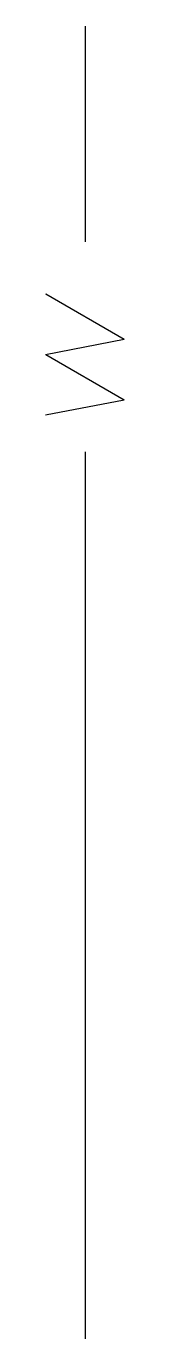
# Model space of a CAD drawing. Extents: x 192.6 to 194.1, y 156.5 to 181.5.
import ezdxf

# ---------------------------------------------------------------- set-up
doc = ezdxf.new("R2010")
doc.units = 0
doc.header["$MEASUREMENT"] = 0
doc.layers.get('0').update_dxf_attribs({"linetype": 'CONTINUOUS'})
doc.layers.add('S-PA', color=7, linetype='CONTINUOUS')

msp = doc.modelspace()

# ---------------------------------------------------------------- linework, layer by layer
at = {"color": 3}
for p, q in [((193.373, 181.531), (193.373, 177.426)), ((193.373, 173.426), (193.373, 156.531))]:
    msp.add_line(p, q, dxfattribs=at)
at = {"layer": 'S-PA', "color": 3}
for p, q in [((192.619, 176.436), (194.119, 175.57)), ((192.623, 176.437), (194.123, 175.571)), ((192.619, 175.281), (194.119, 175.57)), ((192.619, 175.281), (194.119, 174.415)), ((192.623, 175.282), (194.123, 174.416)), ((192.619, 174.127), (194.119, 174.415))]:
    msp.add_line(p, q, dxfattribs=at)

doc.saveas('drawing.dxf')
